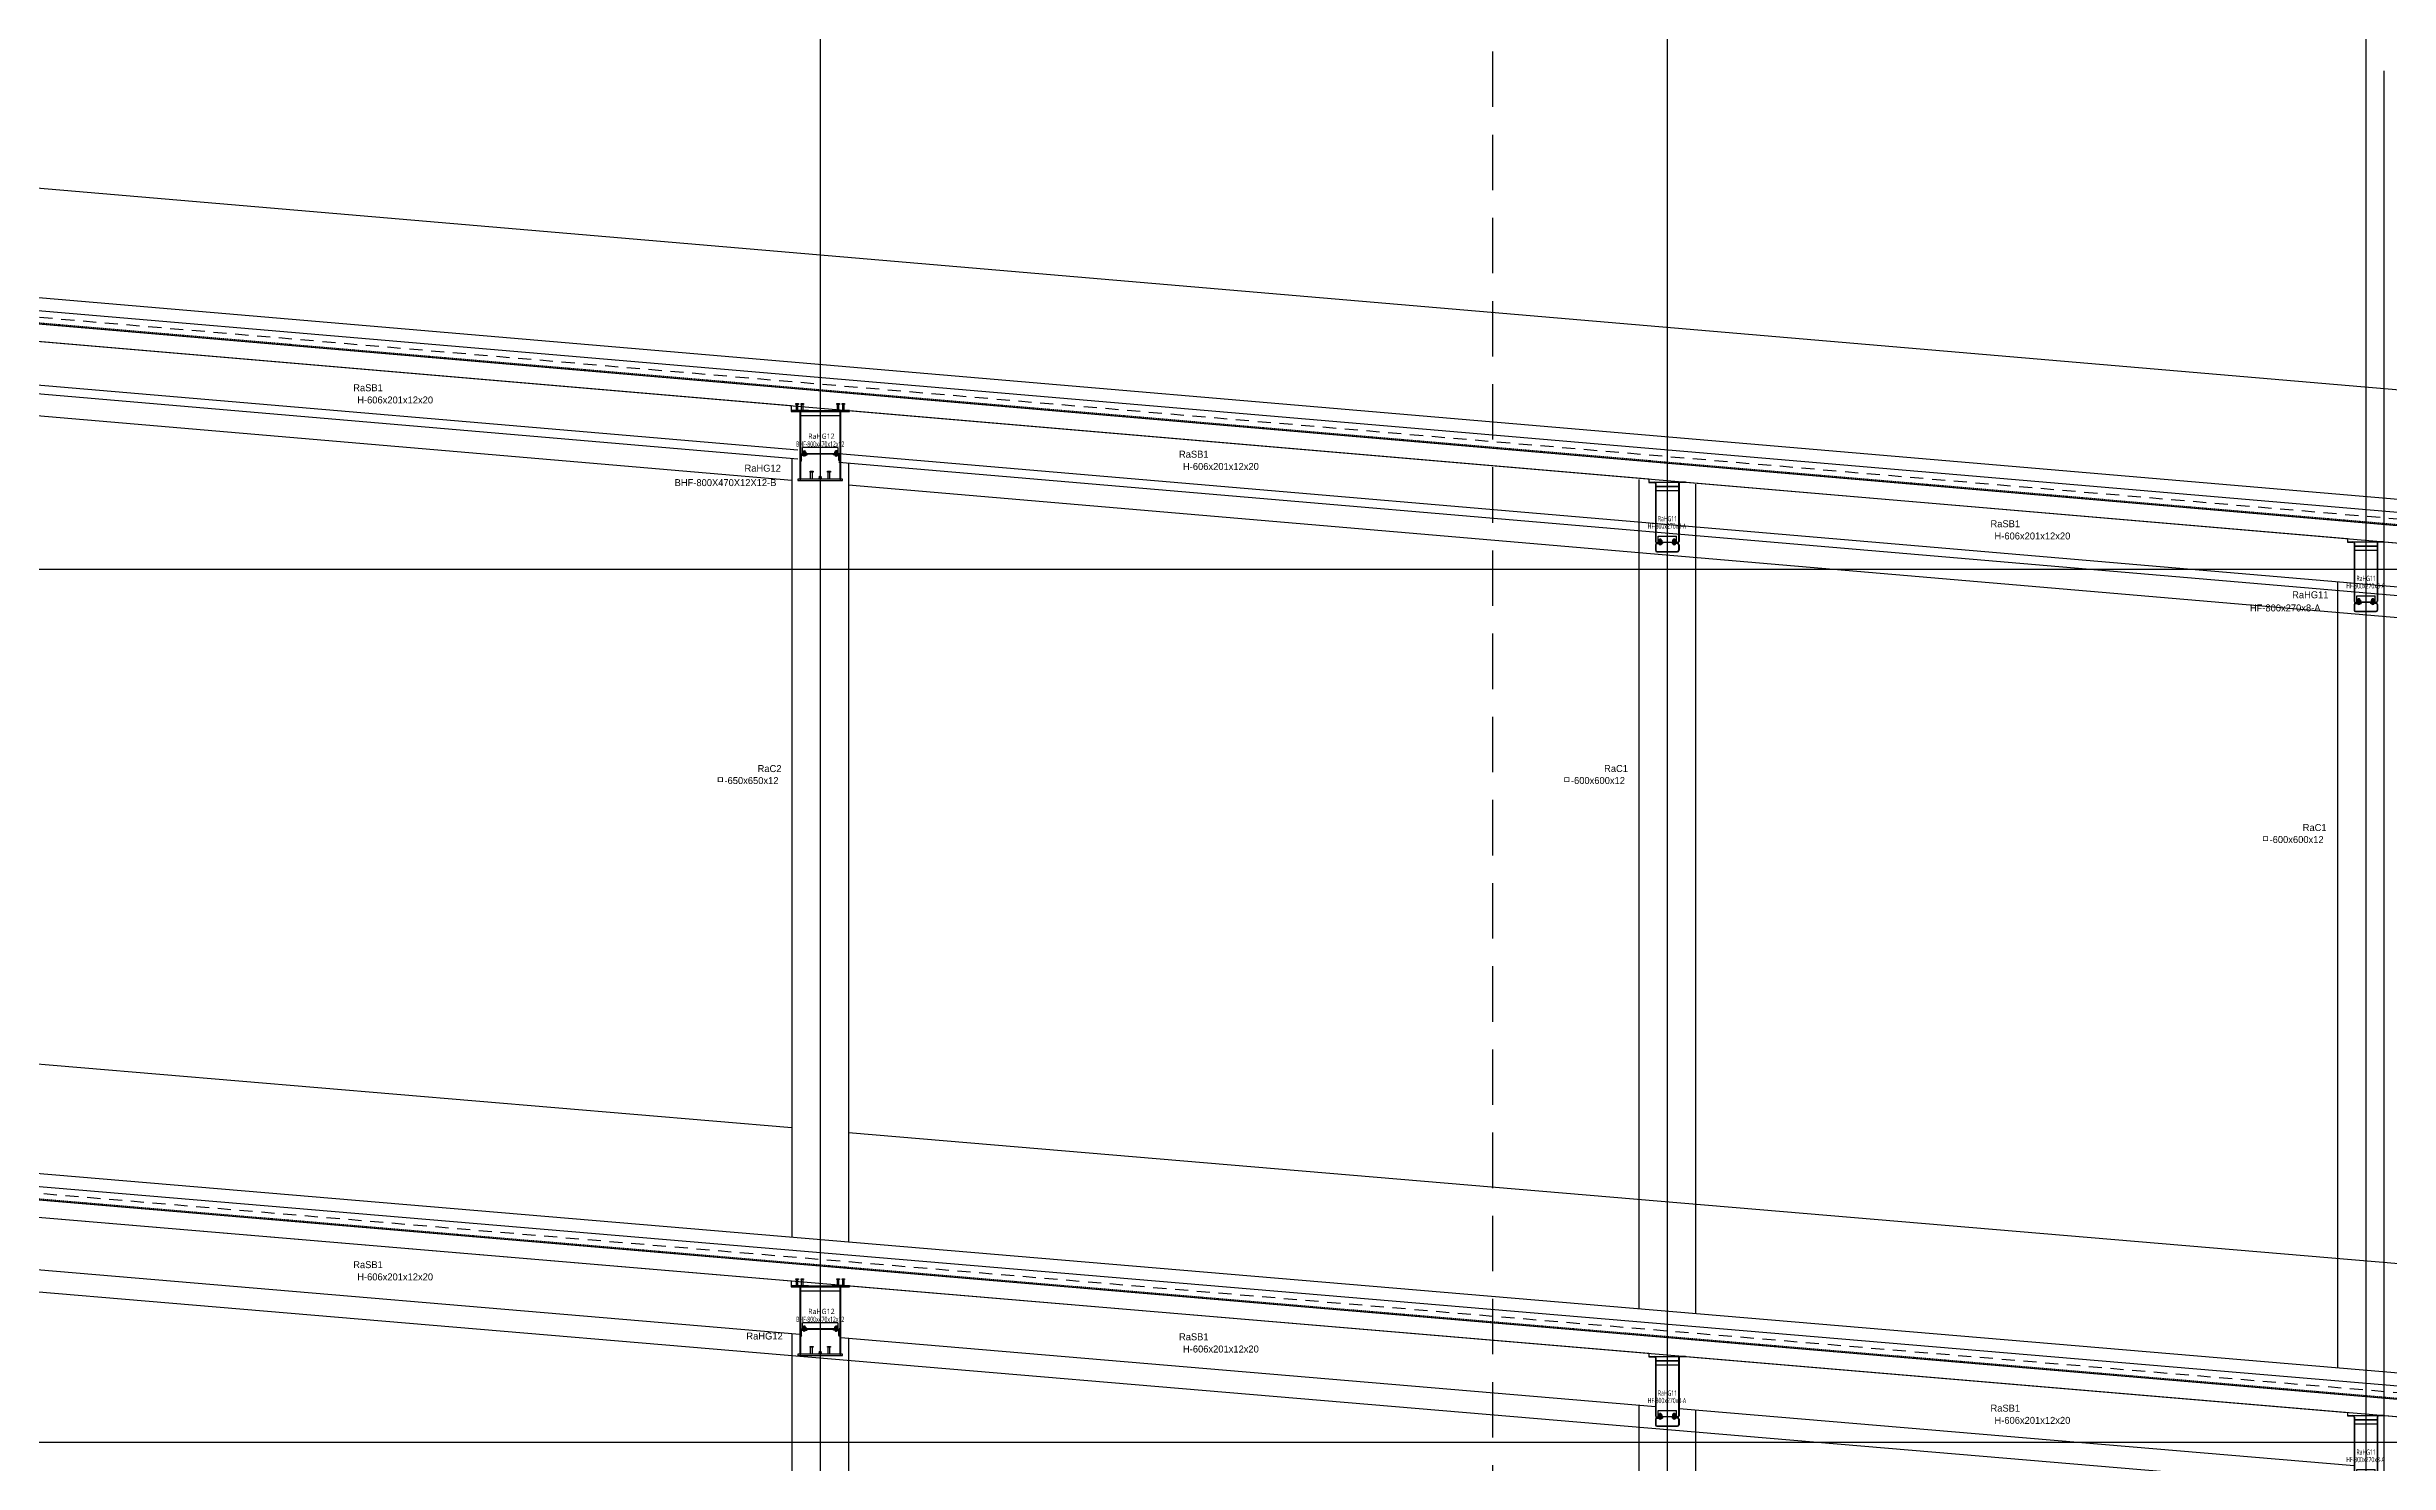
# Model space of a CAD drawing. Header units: millimetres. Extents: x 367092 to 767578, y 396038 to 811791.
# Drawn here: x 491659 to 518481, y 472312 to 488535 of the extents above; entities that cross this region are included whole.
import ezdxf
from ezdxf.enums import TextEntityAlignment as Align

# ---------------------------------------------------------------- set-up
doc = ezdxf.new("R2010")
doc.units = ezdxf.units.MM
doc.header["$LTSCALE"] = 100
doc.header["$MEASUREMENT"] = 0
doc.header["$PDSIZE"] = -10
for name, pattern in [('CENTER', [2, 1.25, -0.25, 0.25, -0.25]), ('DASHED', [0.75, 0.5, -0.25]), ('HID', [2.5, 1.5, -1]), ('HIDDEN', [9.525, 6.35, -3.175])]:
    doc.linetypes.add(name, pattern=pattern)
doc.layers.get('0').update_dxf_attribs({"linetype": 'CONTINUOUS'})
doc.layers.get('Defpoints').update_dxf_attribs({"color": 171, "linetype": 'CONTINUOUS'})
for name, color, linetype in [('BOLT', 8, 'CONTINUOUS'), ('cen', 14, 'CONTINUOUS'), ('CEN(ST)', 1, 'CENTER'), ('CON', 2, 'CONTINUOUS'), ('ELE-6', 8, 'CONTINUOUS'), ('ELE6', 8, 'CONTINUOUS'), ('ELE9', 9, 'CONTINUOUS'), ('FIN', 8, 'CONTINUOUS'), ('HF', 3, 'CONTINUOUS'), ('plate', 8, 'CONTINUOUS'), ('R', 3, 'CONTINUOUS'), ('SASAC 도면번호', 6, 'CONTINUOUS'), ('STUD', 6, 'CONTINUOUS'), ('SYM', 7, 'CONTINUOUS'), ('W', 7, 'CONTINUOUS'), ('wire-meshes', 1, 'CONTINUOUS')]:
    doc.layers.add(name, color=color, linetype=linetype)
doc.styles.add('CGS', font='cgse', dxfattribs={"bigfont": 'cgs'})
doc.styles.add('나눔바른고딕', font='NanumBarunGothic.ttf')

# ---------------------------------------------------------------- blocks, each defined once
blk = doc.blocks.new('SB16')
at = {"layer": 'STUD'}
for p, q in [((-8, 0), (-8, 70)), ((8, 0), (8, 70))]:
    blk.add_line(p, q, dxfattribs=at)
blk.add_lwpolyline([(-15, 70), (-15, 80), (14, 80), (14, 70)], close=True, dxfattribs=at)
blk = doc.blocks.new('*U380')
for p, q in [((-135, 0), (-335, 0)), ((-335, 0), (-335, -12)), ((-135, -12), (-135, 0)), ((335, 0), (135, 0)), ((135, 0), (135, -12)), ((335, -12), (335, 0)), ((-335, -12), (-135, -12)), ((135, -12), (335, -12))]:
    blk.add_line(p, q)
at = {"linetype": 'ByBlock'}
for points in [[(-235, -785), (-223, -785), (-223, -12), (-235, -12)], [(223, -785), (235, -785), (235, -12), (223, -12)]]:
    blk.add_lwpolyline(points, close=True, dxfattribs=at)
blk.add_lwpolyline([(-255, -800), (255, -800), (255, -785), (-255, -785)], close=True)
at = {"layer": 'Defpoints'}
blk.add_point((0, 0), dxfattribs=at)
blk = doc.blocks.new('*U383')
at = {"layer": 'BOLT'}
for p, q in [((-20, 0), (20, 0)), ((-20, 0), (-20, -4)), ((-17, 15), (17, 15)), ((20, 0), (20, -4)), ((-20, -4), (20, -4)), ((-18, -19), (-18, -6)), ((-14, -4), (14, -4)), ((-14, -20), (14, -20)), ((-10, -20), (-10, -31)), ((-10, -31), (-8, -33)), ((-10, -31), (10, -31)), ((-9, -19), (-9, -6)), ((-8, -33), (8, -33)), ((10, -31), (8, -33)), ((9, -19), (9, -6)), ((10, -20), (10, -31)), ((18, -19), (18, -6))]:
    blk.add_line(p, q, dxfattribs=at)
at = {"layer": 'BOLT', "linetype": 'HIDDEN'}
for p, q in [((-10, 15), (-10, 0)), ((10, 15), (10, 0))]:
    blk.add_line(p, q, dxfattribs=at)
at = {"layer": 'BOLT'}
for centre, radius, start, end in [((0, 10), 17.6, 15.5187, 164.4813), ((-14, -11), 6.71, 47.8966, 132.1034), ((-14, -14), 6.71, 227.8966, 312.1034), ((0, -29), 24.2, 68.2132, 111.7868), ((0, 4), 24.2, 248.2132, 291.7868), ((14, -11), 6.71, 47.8966, 132.1034), ((14, -14), 6.71, 227.8966, 312.1034)]:
    blk.add_arc(centre, radius, start, end, dxfattribs=at)
at = {"layer": 'cen'}
blk.add_line((0, 33), (0, -38), dxfattribs=at)
blk = doc.blocks.new('W')
at = {"layer": 'W'}
h = blk.add_hatch(color=256, dxfattribs=at)
h.dxf.hatch_style = 1
edge = h.paths.add_edge_path()
edge.add_line((0, 0), (0, 7.5))
edge.add_arc((0, 0), 7.5, 90, 180)
edge.add_line((-7.5, 0), (0, 0))
blk.add_lwpolyline([(0, 0), (0, 7.5, 0.4142136), (-7.5, 0)], format="xyb", close=True, dxfattribs=at)
blk = doc.blocks.new('*U382')
at = {"layer": 'STUD', "color": 0, "linetype": 'ByBlock'}
for p, q in [((0, 11), (-80, 11)), ((0, -11), (-80, -11))]:
    blk.add_line(p, q, dxfattribs=at)
blk.add_lwpolyline([(-80, -17), (-90, -17), (-90, 17), (-80, 17)], close=True, dxfattribs=at)
blk = doc.blocks.new('R')
at = {"layer": 'R', "const_width": 15}
blk.add_lwpolyline([(-7.5, -15, 1), (7.5, -15, 1)], format="xyb", close=True, dxfattribs=at)
at = {"layer": 'R'}
blk.add_circle((0, -15), 15, dxfattribs=at)
blk = doc.blocks.new('*U381')
at = {"layer": 'plate'}
h = blk.add_hatch(color=256, dxfattribs=at)
h.dxf.hatch_style = 1
edge = h.paths.add_edge_path()
edge.add_line((-223, -575), (-223, -583))
edge.add_arc((-232, -567), 18.2, 300.2401, 362.539)
edge.add_arc((-225, -564), 10.7, 278.6843, 351.3157, ccw=False)
h = blk.add_hatch(color=256, dxfattribs=at)
h.dxf.hatch_style = 1
edge = h.paths.add_edge_path()
edge.add_line((223, -575), (223, -583))
edge.add_arc((232, -567), 18.2, 177.461, 239.7599, ccw=False)
edge.add_arc((225, -564), 10.7, 188.6843, 261.3157)
at = {"layer": 'Defpoints'}
for p in [(0, 0), (-235, -20), (235, -20), (0, -785), (0, -800)]:
    blk.add_point(p, dxfattribs=at)
at = {"layer": 'plate'}
for p, q in [((223, -12), (-223, -12)), ((223, -12), (-223, -12)), ((223, -12), (-223, -12)), ((223, -16), (-223, -16)), ((223, -16), (-223, -16)), ((223, -16), (-223, -16)), ((223, -62), (-223, -62)), ((223, -62), (-223, -62)), ((223, -62), (-223, -62)), ((203, -425), (-203, -425)), ((-203, -500), (-203, -425)), ((203, -494), (-203, -494)), ((203, -500), (-203, -500)), ((203, -425), (203, -500))]:
    blk.add_line(p, q, dxfattribs=at)
for points in [[(-205, -509), (-157, -509, 0.414214), (-148, -500), (-223, -500), (-223, -575, 0.414214), (-214, -566), (-214, -518, -0.414214)], [(205, -509), (157, -509, -0.414214), (148, -500), (223, -500), (223, -575, -0.414214), (214, -566), (214, -518, 0.414214)], [(-223, -575), (-223, -583, 0.278729), (-214, -566, -0.327968)], [(223, -575), (223, -583, -0.278729), (214, -566, 0.327968)]]:
    blk.add_lwpolyline(points, format="xyb", close=True, dxfattribs=at)
at = {"layer": 'BOLT', "xscale": -1, "rotation": 180}
blk.add_blockref('*U383', (-183, -494), dxfattribs=at)
at = {"layer": 'BOLT', "rotation": 180}
blk.add_blockref('*U383', (183, -494), dxfattribs=at)
at = {"layer": 'plate', "xscale": -1}
blk.add_blockref('W', (-223, -500), dxfattribs=at)
at = {"layer": 'plate'}
blk.add_blockref('W', (223, -500), dxfattribs=at)
at = {"layer": 'plate', "rotation": 270}
for p in [(-100, -785), (100, -785)]:
    blk.add_blockref('*U382', p, dxfattribs=at)
at = {"layer": 'plate', "xscale": -1.066666666666665, "yscale": 1.066666666666665, "zscale": 1.066666666666665, "rotation": 180}
blk.add_blockref('R', (0, -785), dxfattribs=at)
blk = doc.blocks.new('RaHG12-SEC')
blk.add_blockref('*U381', (0, 0))
at = {"layer": 'HF'}
blk.add_blockref('*U380', (0, 0), dxfattribs=at)
at = {"layer": 'STUD'}
for p in [(-265, 0), (-205, 0), (205, 0), (265, 0)]:
    blk.add_blockref('SB16', p, dxfattribs=at)
at = {"layer": 'Defpoints', "style": '나눔바른고딕'}
blk.add_text('RaHG12', height=60, dxfattribs=at).set_placement((13, -294), align=Align.MIDDLE_CENTER)
at = {"layer": 'Defpoints', "style": '나눔바른고딕', "width": 0.6}
blk.add_text('BHF-800x470x12x12', height=60, dxfattribs=at).set_placement((-1, -432), align=Align.BOTTOM_CENTER)
blk = doc.blocks.new('*U325')
at = {"layer": 'BOLT'}
for p, q in [((-20, 0), (20, 0)), ((-20, 0), (-20, -4)), ((-17, 18), (17, 18)), ((20, 0), (20, -4)), ((-20, -4), (20, -4)), ((-18, -19), (-18, -6)), ((-14, -4), (14, -4)), ((-14, -20), (14, -20)), ((-10, -20), (-10, -31)), ((-10, -31), (-8, -33)), ((-10, -31), (10, -31)), ((-9, -19), (-9, -6)), ((-8, -33), (8, -33)), ((10, -31), (8, -33)), ((9, -19), (9, -6)), ((10, -20), (10, -31)), ((18, -19), (18, -6))]:
    blk.add_line(p, q, dxfattribs=at)
at = {"layer": 'BOLT', "linetype": 'HIDDEN'}
for p, q in [((-10, 18), (-10, 0)), ((10, 18), (10, 0))]:
    blk.add_line(p, q, dxfattribs=at)
at = {"layer": 'BOLT'}
for centre, radius, start, end in [((0, 13), 17.6, 15.5187, 164.4813), ((-14, -11), 6.71, 47.8966, 132.1034), ((-14, -14), 6.71, 227.8966, 312.1034), ((0, -29), 24.2, 68.2132, 111.7868), ((0, 4), 24.2, 248.2132, 291.7868), ((14, -11), 6.71, 47.8966, 132.1034), ((14, -14), 6.71, 227.8966, 312.1034)]:
    blk.add_arc(centre, radius, start, end, dxfattribs=at)
at = {"layer": 'cen'}
blk.add_line((0, 36), (0, -38), dxfattribs=at)
blk = doc.blocks.new('*U329')
at = {"layer": 'Defpoints'}
blk.add_point((0, 0), dxfattribs=at)
at = {"layer": 'HF'}
for p, q in [((-209, 0), (-147, 0)), ((-209, 0), (-209, -6)), ((209, 0), (147, 0)), ((209, 0), (209, -6)), ((-209, -6), (-147, -6)), ((-135, -18), (-135, -682)), ((-129, -18), (-129, -682)), ((129, -18), (129, -682)), ((135, -18), (135, -682)), ((209, -6), (147, -6)), ((-135, -718), (-135, -782)), ((-129, -718), (-129, -782)), ((-117, -694), (-55, -694)), ((-117, -700), (-55, -700)), ((-117, -706), (-55, -706)), ((-117, -794), (117, -794)), ((-117, -800), (117, -800)), ((-55, -694), (-55, -700)), ((-55, -700), (-55, -706)), ((117, -694), (55, -694)), ((55, -694), (55, -700)), ((117, -700), (55, -700)), ((55, -700), (55, -706)), ((117, -706), (55, -706)), ((129, -718), (129, -782)), ((135, -718), (135, -782))]:
    blk.add_line(p, q, dxfattribs=at)
for centre, radius, start, end in [((-147, -18), 18, 360, 450), ((147, -18), 18, 90, 180), ((-147, -18), 12, 360, 450), ((147, -18), 12, 90, 180), ((-117, -682), 18, 180, 270), ((-117, -718), 18, 90, 180), ((-117, -782), 18, 180, 270), ((-117, -682), 12, 180, 270), ((-117, -718), 12, 90, 180), ((-117, -782), 12, 180, 270), ((117, -682), 12, 270, 360), ((117, -682), 18, 270, 360), ((117, -718), 18, 0, 90), ((117, -718), 12, 0, 90), ((117, -782), 12, 270, 360), ((117, -782), 18, 270, 360)]:
    blk.add_arc(centre, radius, start, end, dxfattribs=at)
blk = doc.blocks.new('RaHG11-SEC')
at = {"layer": 'plate'}
for p, q in [((129, -50), (-129, -50)), ((129, -54), (-129, -54)), ((129, -100), (-129, -100)), ((-105, -694), (-105, -619)), ((-105, -619), (105, -619)), ((105, -694), (105, -619))]:
    blk.add_line(p, q, dxfattribs=at)
for points in [[(-105, -688), (105, -688)], [(105, -694), (-105, -694)]]:
    blk.add_lwpolyline(points, dxfattribs=at)
at = {"layer": 'BOLT', "rotation": 179.9999999999832}
for p in [(-80, -688), (80, -688)]:
    blk.add_blockref('*U325', p, dxfattribs=at)
at = {"layer": 'HF'}
blk.add_blockref('*U329', (0, 0), dxfattribs=at)
at = {"layer": 'Defpoints', "style": '나눔바른고딕', "width": 0.6}
for s, p in [('HF-800x270x8-A', (-4, -553)), ('RaHG11', (3, -468))]:
    blk.add_text(s, height=60, dxfattribs=at).set_placement(p, align=Align.BOTTOM_CENTER)

msp = doc.modelspace()

# ---------------------------------------------------------------- linework, layer by layer
at = {"layer": 'CEN(ST)', "ltscale": 10000}
for p, q in [((500515.2, 499911.1), (500515.2, 418443.5)), ((510213.8, 499911.1), (510213.8, 418443.5)), ((518213.8, 499911.1), (518213.8, 418443.5)), ((385174.2, 482551), (536557.9, 482551)), ((385174.2, 472551), (536557.9, 472551))]:
    msp.add_line(p, q, dxfattribs=at)
at = {"layer": 'CON', "ltscale": 1000}
for points in [[(392592.6, 493501), (396419.6, 493501), (526207.6, 482401), (533944.1, 482401)], [(491151.5, 485198.4), (500180.2, 484426.2), (500180.2, 484368.9), (500850.2, 484368.9), (510004.8, 483586), (510004.8, 483550.2), (510422.8, 483550.2), (518004.8, 482901.8), (518004.8, 482866), (518422.8, 482866), (526004.8, 482217.6), (526004.8, 482201), (533944.1, 482201)], [(392592.6, 482401), (407919.5, 482401), (526207.5, 472401), (533944.1, 472401)], [(491151.5, 475163.9), (500180.2, 474400.6), (500180.2, 474343.9), (500850.2, 474343.9), (510004.8, 473570), (510004.8, 473534.7), (510422.8, 473534.7), (518004.8, 472893.7), (518004.8, 472858.4), (518422.8, 472858.4), (526004.8, 472217.4), (526004.8, 472201), (533944.1, 472201)]]:
    msp.add_lwpolyline(points, dxfattribs=at)
at = {"layer": 'Defpoints', "ltscale": 1000}
for points in [[(392592.6, 493301), (396411, 493301), (526199, 482201), (533944.1, 482201)], [(392592.6, 482201), (407911, 482201), (526199, 472201), (533944.1, 472201)]]:
    msp.add_lwpolyline(points, dxfattribs=at)
at = {"layer": 'ELE-6', "ltscale": 10000}
for p, q in [((491051.5, 474570.2), (500280.2, 473790)), ((500750.2, 473750.3), (510078.8, 472961.6)), ((510348.8, 472938.8), (518078.8, 472285.3))]:
    msp.add_line(p, q, dxfattribs=at)
for points in [[(491051.5, 484705.1), (500258.9, 483917.6)], [(491052.1, 484604.7), (500258.9, 483817.3)], [(500728.9, 483877.4), (526078.8, 481709.4)], [(500190.2, 483823.2), (500190.2, 474901.5)], [(500728.9, 483777.1), (526078.8, 481609.1)], [(500840.2, 483767.6), (500840.2, 474846.6)], [(509888.8, 483579.8), (509888.8, 474081.6)], [(510538.8, 483524.9), (510538.8, 474026.7)], [(517888.8, 482409.9), (517888.8, 473405.3)], [(500190.2, 473797.6), (500190.2, 464901.5)], [(500840.2, 473742.6), (500840.2, 464846.6)], [(509888.8, 472977.7), (509888.8, 464081.6)], [(510538.8, 472922.7), (510538.8, 464026.7)]]:
    msp.add_lwpolyline(points, dxfattribs=at)
at = {"layer": 'ELE6', "ltscale": 0.5}
msp.add_line((396479.8, 495051), (526268.4, 483951), dxfattribs=at)
at = {"layer": 'ELE9', "linetype": 'DASHED', "ltscale": 0.3}
for points in [[(392592.6, 493511), (396420, 493511), (526208, 482411), (533944.1, 482411)], [(392592.6, 482411), (407919.9, 482411), (526207.9, 472411), (533944.1, 472411)]]:
    msp.add_lwpolyline(points, dxfattribs=at)
at = {"layer": 'FIN', "ltscale": 0.5}
for points in [[(392592.6, 493801), (396432.2, 493801), (526220.2, 482701), (533944.1, 482701)], [(396425.8, 493651), (526213.8, 482551)], [(491141.5, 484346.1), (500190.2, 483572.2)], [(500840.2, 483516.6), (525895.1, 481373.8)], [(392592.6, 482701), (407932.1, 482701), (526220.1, 472701), (533944.1, 472701)], [(392592.6, 482551), (407925.8, 482551), (526213.8, 472551)], [(396875.8, 481351), (407875.2, 481351), (525888.8, 471374.2)], [(491141.5, 476921), (500190.2, 476156)], [(500840.2, 476101), (526272.9, 473951), (533013.8, 473951)]]:
    msp.add_lwpolyline(points, dxfattribs=at)
at = {"layer": 'SASAC 도면번호', "ltscale": 10000}
msp.add_line((518422.8, 452858.4), (518422.8, 488259), dxfattribs=at)
at = {"layer": 'SYM', "linetype": 'HIDDEN'}
msp.add_lwpolyline([(508213.8, 499911.1), (508213.8, 418443.5)], dxfattribs=at)
at = {"layer": 'wire-meshes', "linetype": 'HID'}
for points in [[(392592.6, 493576), (396422.7, 493576), (526213.8, 482475.7)], [(392592.6, 482476), (407922.6, 482476), (526213.8, 472475.7)]]:
    msp.add_lwpolyline(points, dxfattribs=at)

# ---------------------------------------------------------------- block references
at = {"layer": 'SASAC 도면번호'}
for p in [(500515.2, 484368.9), (500515.2, 474343.9)]:
    msp.add_blockref('RaHG12-SEC', p, dxfattribs=at)
at = {"layer": 'SASAC 도면번호', "ltscale": 10000}
for p in [(510213.8, 483550.2), (518213.8, 482866), (510213.8, 473534.7), (518213.8, 472858.4)]:
    msp.add_blockref('RaHG11-SEC', p, dxfattribs=at)

# ---------------------------------------------------------------- texts
at = {"layer": 'Defpoints', "style": 'CGS'}
for s, p in [('RaSB1', (495336.6, 484566)), ('H-606x201x12x20', (495647.3, 484426)), ('RaSB1', (504792.4, 483804.6)), ('RaHG12', (499856, 483644.6)), ('H-606x201x12x20', (505103.1, 483664.6)), ('BHF-800X470X12X12-B', (499430.3, 483479.4)), ('RaSB1', (514085.1, 483008.1)), ('H-606x201x12x20', (514395.8, 482868.1)), ('RaHG11', (517578, 482194.7)), ('HF-800x270x8-A', (517290.1, 482043.7)), ('ㅁ-650x650x12', (499679.7, 480066.5)), ('RaC2', (499934.5, 480203.8)), ('ㅁ-600x600x12', (509372.9, 480067.4)), ('RaC1', (509627.7, 480204.7)), ('RaC1', (517627.7, 479528.4)), ('ㅁ-600x600x12', (517372.9, 479391.1)), ('RaSB1', (495336.6, 474521.6)), ('H-606x201x12x20', (495647.3, 474381.6)), ('RaHG12', (499877.3, 473704.5)), ('RaSB1', (504792.4, 473695.4)), ('H-606x201x12x20', (505103.1, 473555.4)), ('RaSB1', (514085.1, 472878.1)), ('H-606x201x12x20', (514395.8, 472738.1))]:
    msp.add_text(s, height=80, dxfattribs=at).set_placement(p, align=Align.BOTTOM_CENTER)

doc.saveas('drawing.dxf')
